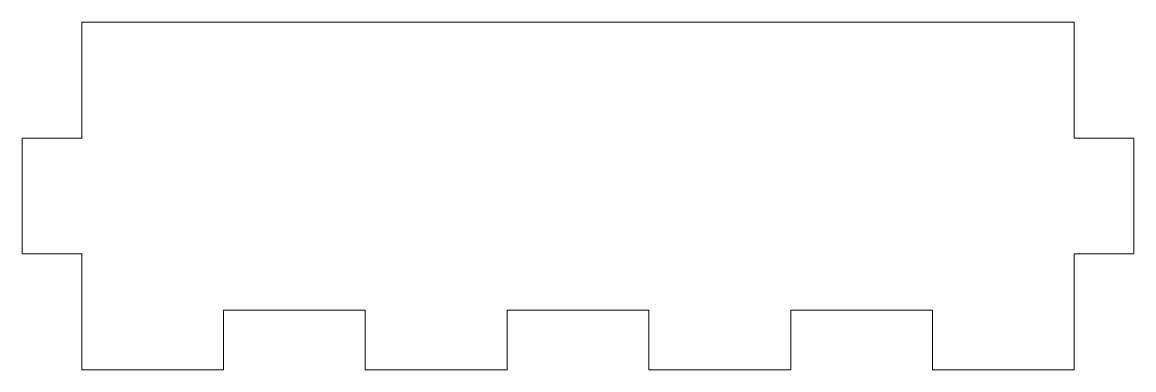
# Model space of a CAD drawing. Header units: millimetres. Extents: x 0 to 112, y 0 to 35.
import ezdxf

# ---------------------------------------------------------------- set-up
doc = ezdxf.new("R2010")
doc.units = ezdxf.units.MM

msp = doc.modelspace()

# ---------------------------------------------------------------- linework, layer by layer
at = {"color": 7, "linetype": 'Continuous', "lineweight": 15}
for p, q in [((106, 35), (6, 35)), ((6, 23.33), (6, 35)), ((106, 35), (106, 23.33)), ((6, 23.33), (0, 23.33)), ((0, 23.33), (0, 11.67)), ((106, 23.33), (112, 23.33)), ((112, 11.67), (112, 23.33)), ((6, 11.67), (0, 11.67)), ((6, 11.67), (6, 0)), ((106, 11.67), (112, 11.67)), ((106, 0), (106, 11.67)), ((20.29, 0), (20.29, 6)), ((20.29, 6), (34.57, 6)), ((34.57, 6), (34.57, 0)), ((48.86, 0), (48.86, 6)), ((48.86, 6), (63.14, 6)), ((63.14, 6), (63.14, 0)), ((77.43, 0), (77.43, 6)), ((77.43, 6), (91.71, 6)), ((91.71, 6), (91.71, 0)), ((6, 0), (20.29, 0)), ((34.57, 0), (48.86, 0)), ((63.14, 0), (77.43, 0)), ((91.71, 0), (106, 0))]:
    msp.add_line(p, q, dxfattribs=at)

doc.saveas('drawing.dxf')
